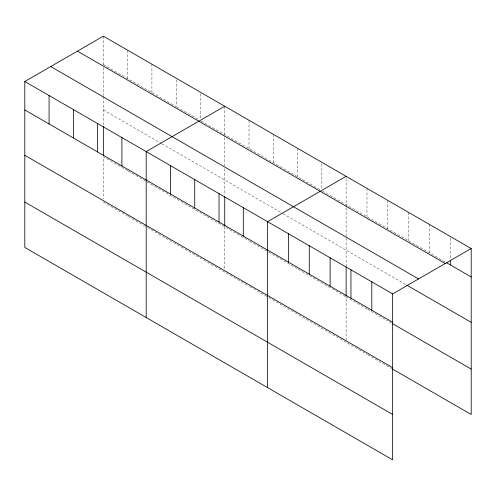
<?xml version="1.0" encoding="UTF-8"?>
<svg xmlns="http://www.w3.org/2000/svg" width="496" height="496" viewBox="0 0 496 496"><rect width="100%" height="100%" fill="white"/><g stroke="black" fill="none" stroke-linecap="round" stroke-linejoin="round"><path stroke-width="0.37" stroke-dasharray="2.48 1.86" d="M224.744 137.683L224.744 165.67M346.134 207.768L346.134 265.961M346.134 207.012L346.134 176.334M103.354 64.573L176.192 106.621L176.192 78.219M176.843 107.006L197.842 119.127M201.122 121.018L320.546 189.968M322.512 191.103L445.799 262.279M103.354 109.957L161.101 143.294M161.752 143.673L282.484 213.379M283.142 213.757L406.063 284.723M127.633 170.736L103.354 156.717L103.354 199.076M128.29 171.114L249.023 240.82M249.68 241.199L268.051 251.807M268.708 252.185L297.575 268.851M298.232 269.229L345.476 296.509M366.978 308.921L346.134 296.887L346.134 340.002M367.629 309.293L387.822 320.955M389.124 321.706L391.728 323.212M103.354 202.101L127.633 216.12M128.29 216.498L146.661 227.106M147.318 227.484L249.023 286.204M249.68 286.583L268.051 297.191M268.708 297.569L366.978 354.305M367.629 354.683L391.728 368.596M450.356 238.043L450.356 259.538M429.511 224.471L429.511 252.879M408.667 212.437L408.667 240.845M387.822 200.403L387.822 228.811M366.978 188.368L366.978 216.777M321.854 163.854L321.854 189.187M297.575 148.304L297.575 176.706M273.302 134.286L273.302 162.688M249.023 120.268L249.023 148.676M224.744 106.249L224.744 136.927M224.744 168.696L224.744 195.126M224.744 226.802L224.744 269.161M200.465 93.769L200.465 119.108M151.912 64.201L151.912 92.609M127.633 50.189L127.633 78.591M103.354 36.171L103.354 66.842M103.354 67.599L103.354 95.585M103.354 96.342L103.354 125.042"/><path stroke-width="0.74" d="M24.8 81.524L392.646 293.899L392.646 459.829L24.8 247.461L24.8 81.524L103.354 36.171L471.2 248.539L471.2 414.476L392.379 368.974M224.744 106.249L146.19 151.609L146.19 317.539M346.134 176.334L267.58 221.687L267.58 387.624M392.646 293.899L471.2 248.539M446.45 262.657L471.2 276.948M77.432 51.138L445.278 263.506M50.722 66.557L418.568 278.932M406.714 285.101L471.2 322.332M24.8 109.926L392.646 322.301M392.379 323.584L471.2 369.092M24.8 155.31L392.646 367.685M24.8 202.07L392.646 414.445M450.356 260.307L450.356 264.914M371.802 281.864L371.802 310.267M350.957 269.83L350.957 298.232M346.134 266.718L346.134 296.131M330.113 257.79L330.113 286.198M309.268 245.756L309.268 274.164M288.424 233.721L288.424 262.13M243.3 207.675L243.3 236.077M224.744 196.633L224.744 226.046M219.021 193.657L219.021 222.059M194.742 179.639L194.742 208.047M170.469 165.621L170.469 194.029M121.911 137.59L121.911 165.993M103.354 126.554L103.354 155.211M97.631 123.572L97.631 151.981M73.358 109.554L73.358 137.962M49.079 95.542L49.079 123.944"/></g></svg>
